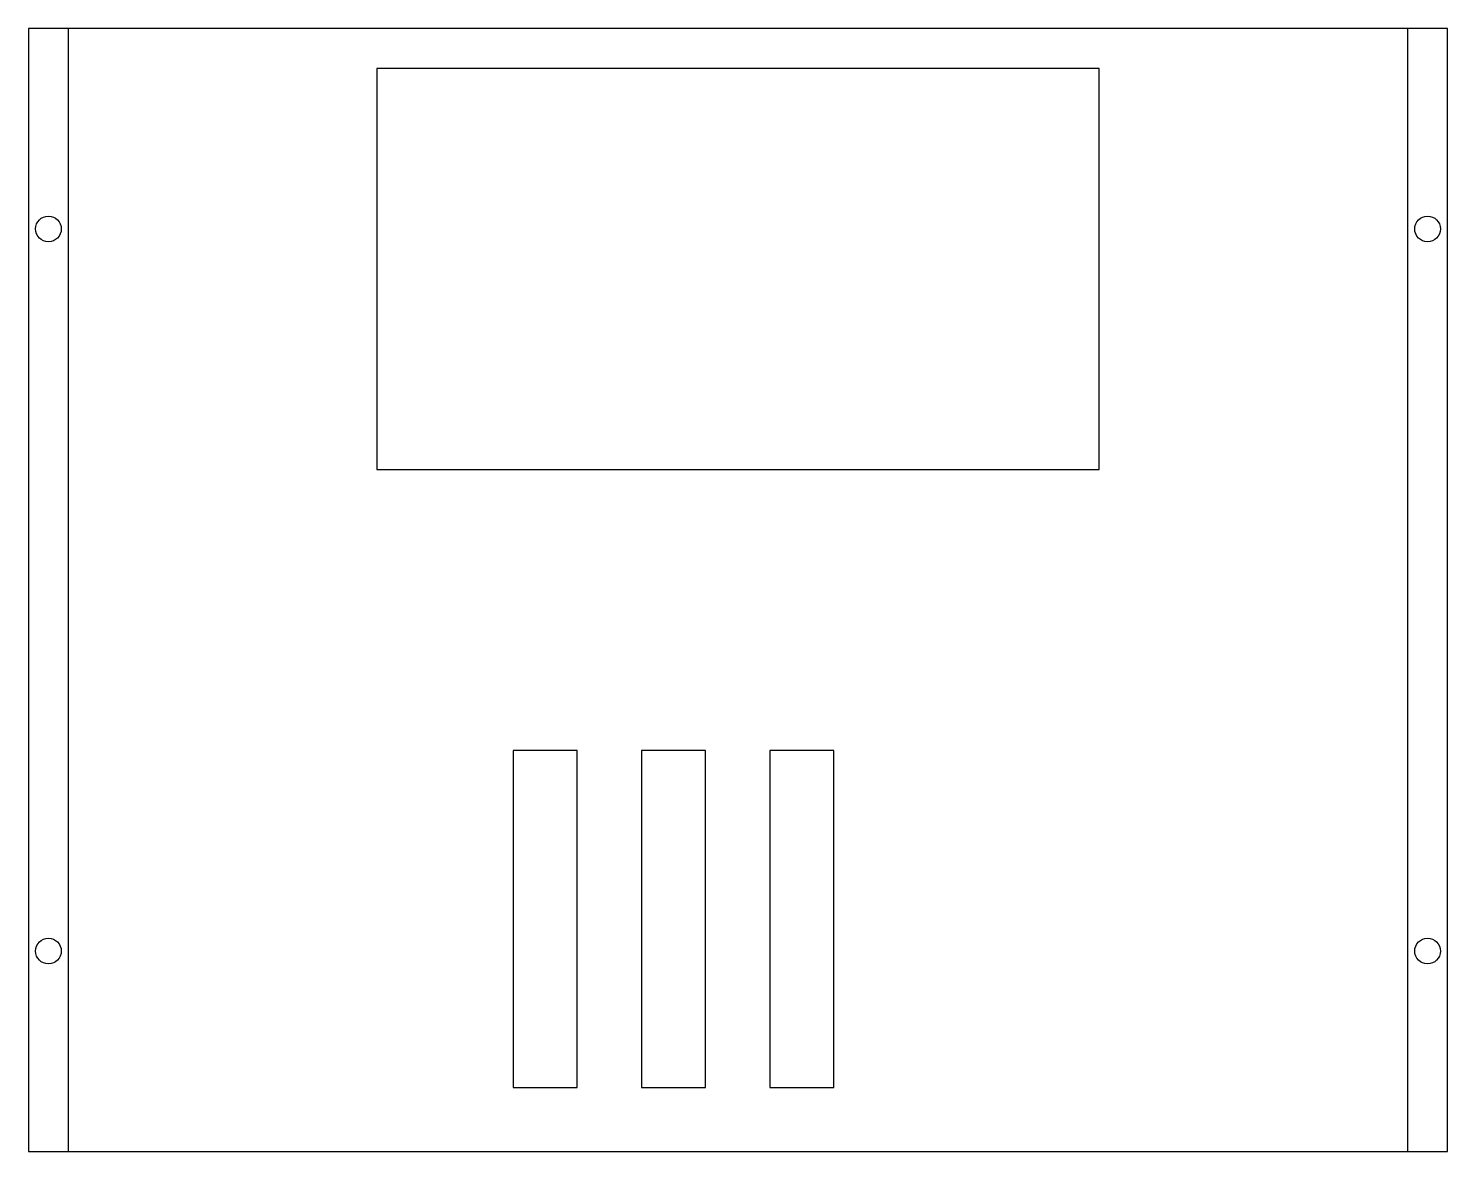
# Model space of a CAD drawing. Header units: millimetres. Extents: x 5 to 182, y 21 to 161.
import ezdxf

# ---------------------------------------------------------------- set-up
doc = ezdxf.new("R2010")
doc.units = ezdxf.units.MM
doc.layers.add('prof_shelf', color=7, linetype='CONTINUOUS')

msp = doc.modelspace()

# ---------------------------------------------------------------- linework, layer by layer
at = {"layer": 'prof_shelf'}
for p, q in [((181.9, 161), (5, 161)), ((5, 161), (5, 21)), ((10, 161), (5, 161)), ((5, 161), (5, 21)), ((10, 21), (10, 161)), ((181.9, 161), (176.9, 161)), ((176.9, 161), (176.9, 21)), ((181.9, 21), (181.9, 161)), ((181.9, 21), (181.9, 161)), ((138.45, 156), (48.45, 156)), ((48.45, 156), (48.45, 106)), ((138.45, 106), (138.45, 156)), ((48.45, 106), (138.45, 106)), ((73.415, 71), (65.415, 71)), ((65.415, 71), (65.415, 29)), ((73.415, 29), (73.415, 71)), ((89.415, 71), (81.415, 71)), ((81.415, 71), (81.415, 29)), ((89.415, 29), (89.415, 71)), ((105.415, 71), (97.415, 71)), ((97.415, 71), (97.415, 29)), ((105.415, 29), (105.415, 71)), ((65.415, 29), (73.415, 29)), ((81.415, 29), (89.415, 29)), ((97.415, 29), (105.415, 29)), ((5, 21), (181.9, 21)), ((5, 21), (10, 21)), ((176.9, 21), (181.9, 21))]:
    msp.add_line(p, q, dxfattribs=at)
for centre in [(7.5, 136), (179.4, 136), (7.5, 46), (179.4, 46)]:
    msp.add_circle(centre, 1.6, dxfattribs=at)

doc.saveas('drawing.dxf')
